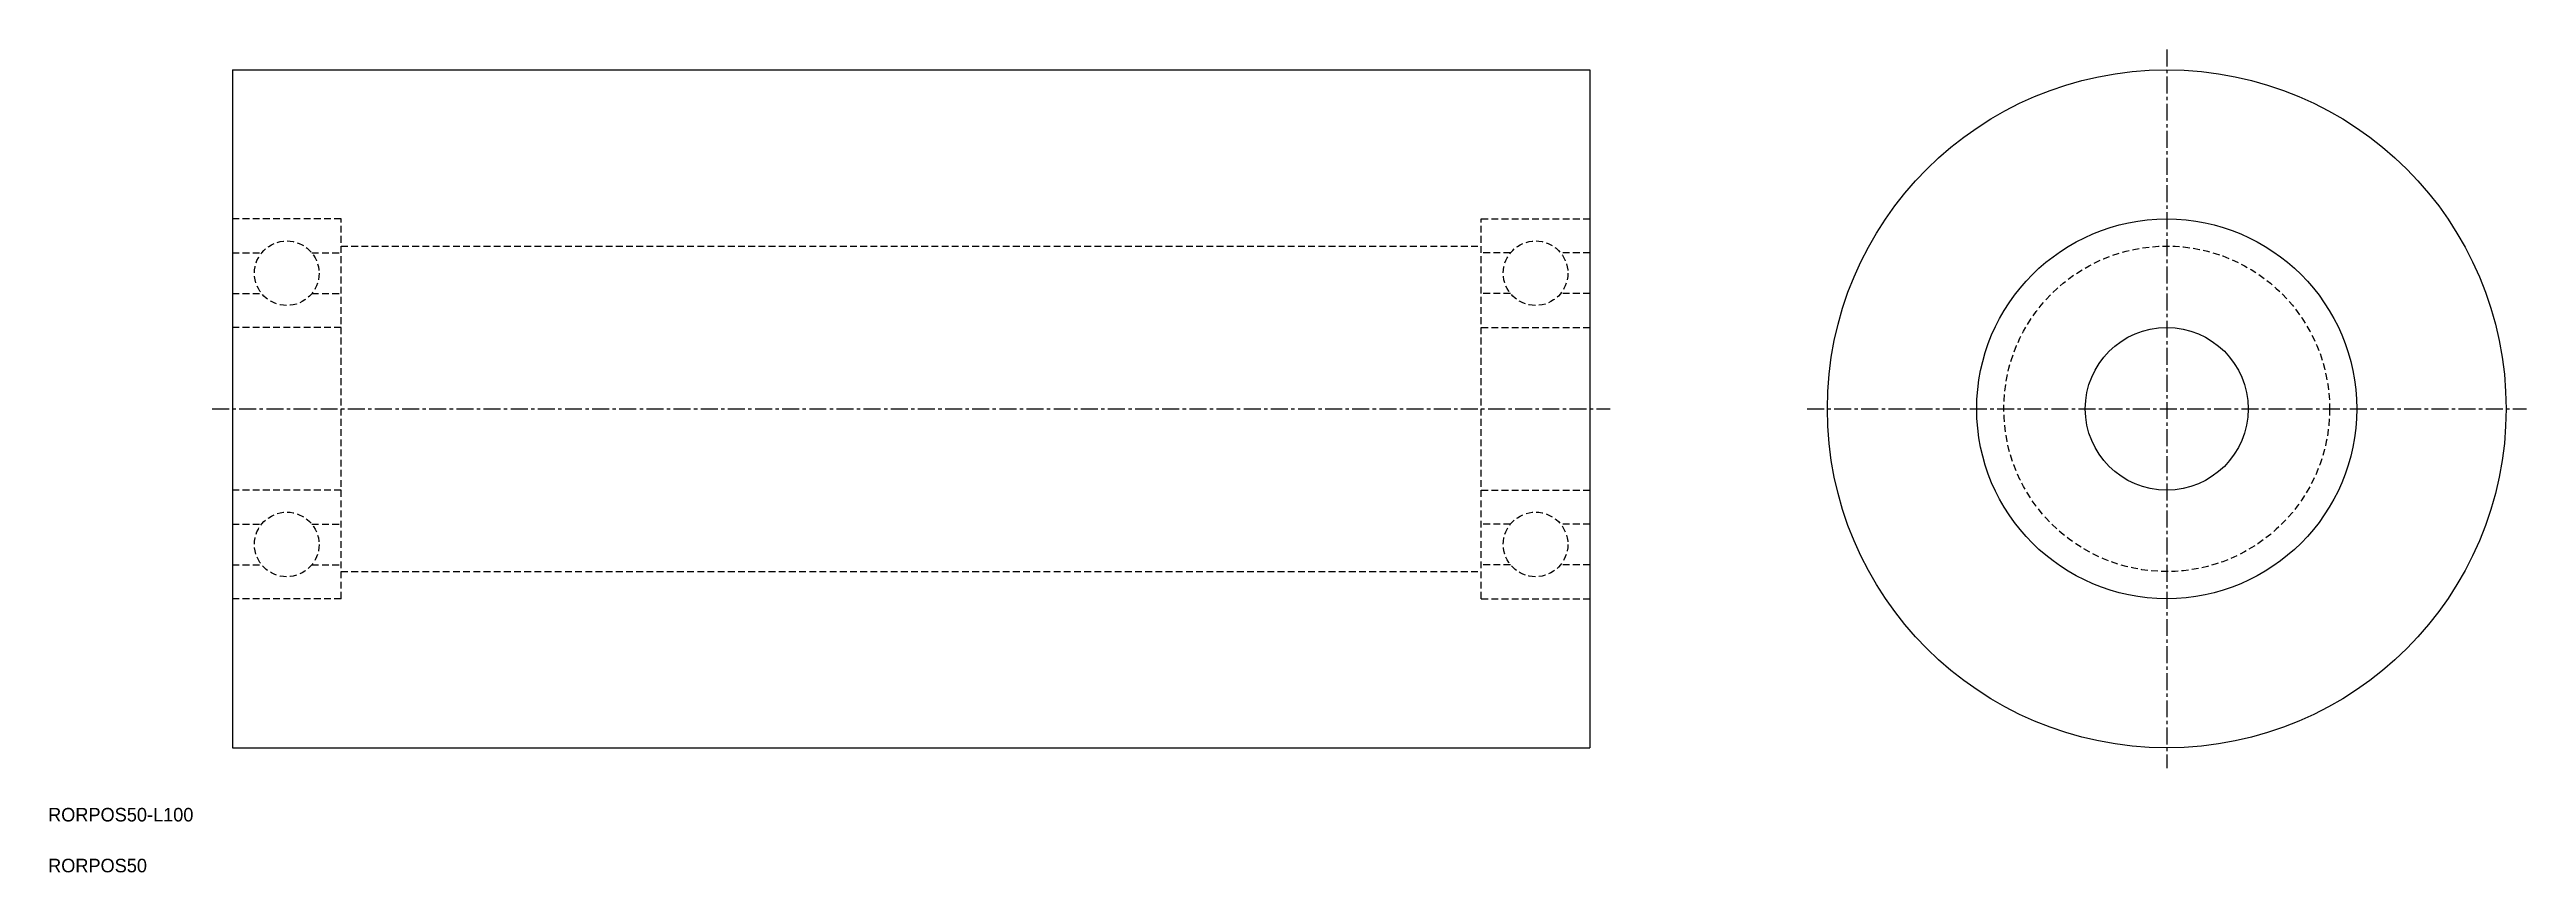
# Model space of a CAD drawing. Extents: x 32 to 214, y -16 to 45.
import ezdxf

# ---------------------------------------------------------------- set-up
doc = ezdxf.new("R2010")
doc.units = 0
doc.linetypes.add('CENTER', pattern=[2, 1.25, -0.25, 0.25, -0.25])
doc.linetypes.add('DASHED', pattern=[0.75, 0.5, -0.25])
doc.layers.get('0').update_dxf_attribs({"linetype": 'CONTINUOUS'})
doc.layers.add('CENTER', color=1, linetype='CENTER')

msp = doc.modelspace()

# ---------------------------------------------------------------- linework, layer by layer
at = {"color": 7, "linetype": 'CONTINUOUS'}
for p, q in [((45.33, 43.55), (45.33, -6.45)), ((45.33, 43.55), (145.33, 43.55)), ((145.33, 43.55), (145.33, -6.45)), ((45.33, -6.45), (145.33, -6.45))]:
    msp.add_line(p, q, dxfattribs=at)
at = {"color": 3, "linetype": 'DASHED'}
for p, q in [((53.33, 32.55), (45.33, 32.55)), ((53.33, 4.55), (53.33, 32.55)), ((137.33, 32.55), (145.33, 32.55)), ((137.33, 4.55), (137.33, 32.55)), ((45.33, 30.05), (47.48, 30.05)), ((51.18, 30.05), (53.33, 30.05)), ((53.33, 30.55), (137.33, 30.55)), ((139.48, 30.05), (137.33, 30.05)), ((145.33, 30.05), (143.18, 30.05)), ((45.33, 27.05), (47.48, 27.05)), ((51.18, 27.05), (53.33, 27.05)), ((139.48, 27.05), (137.33, 27.05)), ((145.33, 27.05), (143.18, 27.05)), ((53.33, 24.55), (45.33, 24.55)), ((137.33, 24.55), (145.33, 24.55)), ((53.33, 12.55), (45.33, 12.55)), ((137.33, 12.55), (145.33, 12.55)), ((45.33, 10.05), (47.48, 10.05)), ((51.18, 10.05), (53.33, 10.05)), ((139.48, 10.05), (137.33, 10.05)), ((145.33, 10.05), (143.18, 10.05)), ((45.33, 7.05), (47.48, 7.05)), ((51.18, 7.05), (53.33, 7.05)), ((53.33, 6.55), (137.33, 6.55)), ((139.48, 7.05), (137.33, 7.05)), ((145.33, 7.05), (143.18, 7.05)), ((53.33, 4.55), (45.33, 4.55)), ((137.33, 4.55), (145.33, 4.55))]:
    msp.add_line(p, q, dxfattribs=at)
at = {"color": 7, "linetype": 'CONTINUOUS'}
for radius in [25, 14, 6]:
    msp.add_circle((187.83, 18.55), radius, dxfattribs=at)
at = {"color": 3, "linetype": 'DASHED'}
for centre, radius in [((49.33, 28.55), 2.38), ((141.33, 28.55), 2.38), ((187.83, 18.55), 12), ((49.33, 8.55), 2.38), ((141.33, 8.55), 2.38)]:
    msp.add_circle(centre, radius, dxfattribs=at)
at = {"layer": 'CENTER', "color": 1, "linetype": 'CENTER'}
for p, q in [((187.83, 45.05), (187.83, -7.95)), ((43.83, 18.55), (146.83, 18.55)), ((161.33, 18.55), (214.33, 18.55))]:
    msp.add_line(p, q, dxfattribs=at)

# ---------------------------------------------------------------- texts
at = {"color": 7, "linetype": 'CONTINUOUS'}
for s, p in [('RORPOS50-L100', (31.75, -11.88)), ('RORPOS50', (31.75, -15.63))]:
    msp.add_text(s, height=1, dxfattribs=at).set_placement(p)

doc.saveas('drawing.dxf')
